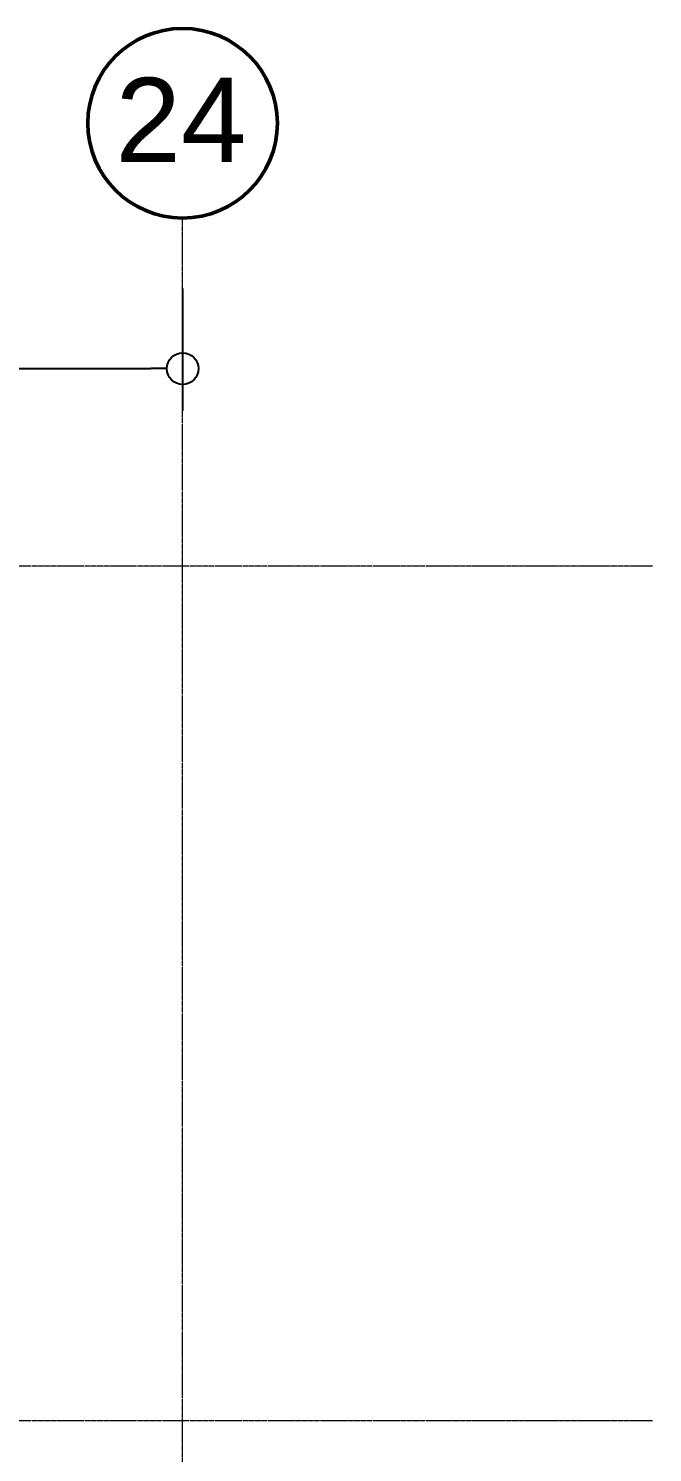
# Model space of a CAD drawing. Header units: millimetres. Extents: x -726012 to -647389, y -20772 to 18805.
# Drawn here: x -654774 to -651812, y 12043 to 18805 of the extents above; entities that cross this region are included whole.
import ezdxf

# ---------------------------------------------------------------- set-up
doc = ezdxf.new("R2010")
doc.units = ezdxf.units.MM
doc.linetypes.add('DPA_Grid _ Level 100', pattern=[10, 5.5, -1.6, 1.3, -1.6])
for name, color, linetype, lineweight in [('A-ANNO-DIMS', 1, 'Continuous', 9), ('S-GRID', 251, 'Continuous', 9), ('S-GRID-IDEN', 3, 'Continuous', 50)]:
    doc.layers.add(name, color=color, linetype=linetype, lineweight=lineweight)
doc.styles.add('Arial', font='arial.ttf', dxfattribs={"height": 400})
doc.styles.add('Arial_2', font='arial.ttf', dxfattribs={"height": 300})
doc.dimstyles.new('DPA-DIM-3_0_C-C', dxfattribs={"dimscale": 304.8, "dimtxt": 306.07782, "dimasz": 0.492126, "dimexe": 0.656168, "dimexo": 0.0625, "dimgap": 0.164042, "dimtad": 1, "dimdec": 0, "dimzin": 0, "dimdsep": 46, "dimtxsty": 'Arial_2', "dimblk1": 'DOTBLANK', "dimblk2": 'DOTBLANK', "dimsah": 1, "dimcen": 0.09, "dimdle": 0.656168, "dimadec": 8, "dimazin": 0, "dimtfac": 1, "dimtdec": 4, "dimtix": 1, "dimtmove": 0, "dimatfit": 3, "dimfxl": 1.312336, "dimfxlon": 1, "dimtvp": 1, "dimtolj": 1, "dimtzin": 0, "dimarcsym": 2})

# ---------------------------------------------------------------- blocks, each defined once
blk = doc.blocks.new('Grid - 100 Scale-2291345-4233-01 ENLARGED MULTI-PURPOSE LEVEL - REFLECTED CEILING PLAN - SHEET 4')
at = {"layer": 'S-GRID-IDEN'}
blk.add_circle((0, 0), 4.5, dxfattribs=at)
blk = doc.blocks.new('_DotBlank')
at = {"color": 0, "linetype": 'ByBlock', "lineweight": -2}
blk.add_line((-0.5, 0), (-1, 0), dxfattribs=at)
blk.add_circle((0, 0), 0.5, dxfattribs=at)
blk = doc.blocks.new('*D1083')
at = {"layer": 'A-ANNO-DIMS', "color": 0, "lineweight": -2, "transparency": 16777216}
for p, q in [((11400, 25112.5), (11400, 24531.5)), ((22240, 25112.5), (22240, 24531.5)), ((11550, 24731.5), (22090, 24731.5))]:
    blk.add_line(p, q, dxfattribs=at)
at = {"layer": 'Defpoints', "color": 0, "transparency": 16777216}
for p in [(11400, 25131.5), (22240, 25131.5), (22240, 24731.5)]:
    blk.add_point(p, dxfattribs=at)
at = {"layer": 'A-ANNO-DIMS', "color": 0, "lineweight": -2, "transparency": 16777216, "xscale": 150, "yscale": 150, "zscale": 150, "rotation": 180}
blk.add_blockref('_DotBlank', (11400, 24731.5), dxfattribs=at)
at = {"layer": 'A-ANNO-DIMS', "color": 0, "lineweight": -2, "transparency": 16777216, "xscale": 150, "yscale": 150, "zscale": 150}
blk.add_blockref('_DotBlank', (22240, 24731.5), dxfattribs=at)
at = {"layer": 'A-ANNO-DIMS', "color": 0, "transparency": 16777216, "insert": (16820, 24934.7), "char_height": 300, "width": 1384.414, "attachment_point": 5, "style": 'Arial_2'}
blk.add_mtext('\\A1;10840', dxfattribs=at)
blk = doc.blocks.new('*U1077')
at = {"layer": 'S-GRID', "linetype": 'DPA_Grid _ Level 100'}
for p, q in [((22240, -12746.5), (22240, 25446.8)), ((24470.7, 23793.4), (-48391.9, 23793.4)), ((24470.7, 19735.4), (-48391.9, 19735.4))]:
    blk.add_line(p, q, dxfattribs=at)
at = {"layer": 'S-GRID-IDEN', "xscale": 99.99999999999993, "yscale": 99.99999999999993, "zscale": 99.99999999999993}
blk.add_blockref('Grid - 100 Scale-2291345-4233-01 ENLARGED MULTI-PURPOSE LEVEL - REFLECTED CEILING PLAN - SHEET 4', (22240, 25896.8), dxfattribs=at)
at = {"layer": 'S-GRID-IDEN', "lineweight": 9, "insert": (21921.2, 26112.7), "char_height": 400, "width": 753.586, "attachment_point": 1, "style": 'Arial'}
blk.add_mtext('24', dxfattribs=at)
at = {"layer": 'A-ANNO-DIMS'}
dim = blk.add_linear_dim(base=(22240, 24731.5), p1=(11400, 25131.5), p2=(22240, 25131.5), dimstyle='DPA-DIM-3_0_C-C', override={"dimpost": '<>', "dimfxl": 10840}, dxfattribs=at)
dim.commit()
dim.dimension.update_dxf_attribs({"geometry": '*D1083', "text_midpoint": (16820, 24934.7)})

msp = doc.modelspace()

# ---------------------------------------------------------------- block references
msp.add_blockref('*U1077', (-676282.4, -7541.4))

doc.saveas('drawing.dxf')
